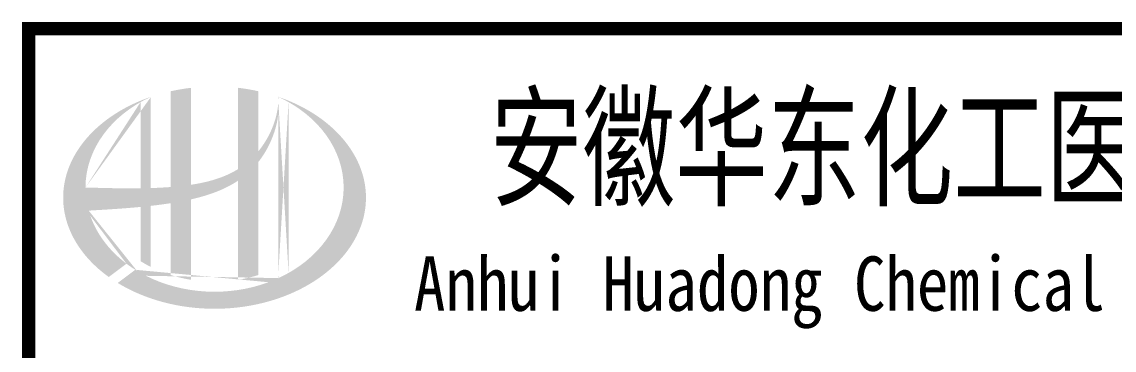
# Model space of a CAD drawing. Extents: x 5279878 to 5976284, y -275259 to -27697.
# Drawn here: x 5924408 to 5930035, y -246174 to -244485 of the extents above; entities that cross this region are included whole.
import ezdxf
from ezdxf.enums import TextEntityAlignment as Align

# ---------------------------------------------------------------- set-up
doc = ezdxf.new("R2010")
doc.units = 0
doc.header["$LTSCALE"] = 1000
doc.header["$MEASUREMENT"] = 0
doc.layers.get('0').update_dxf_attribs({"linetype": 'CONTINUOUS'})
doc.styles.add('ECEC_TQ_S', font='')
doc.styles.get('ECEC_TQ_S').set_extended_font_data('SimSun')

msp = doc.modelspace()

# ---------------------------------------------------------------- hatches: boundary and pattern name
h = msp.add_hatch(color=256)
edge = h.paths.add_edge_path()
edge.add_spline(control_points=[(5925279.6, -245398.2), (5925285.8, -245396.8), (5925291.8, -245395.4), (5925340.9, -245383.5), (5925383.5, -245370.5), (5925458.5, -245339.4), (5925491.5, -245322.4), (5925522.3, -245301.8)], knot_values=[61.629012, 61.629012, 61.629012, 61.629012, 63.330431, 63.330431, 75.353634, 75.353634, 85.398649, 85.398649, 85.398649, 85.398649], degree=3, periodic=0)
edge.add_line((5925522.3, -245301.8), (5925522.3, -245812))
edge.add_spline(control_points=[(5925522.3, -245812), (5925539.5, -245809.3), (5925556.5, -245806), (5925591.2, -245797.9), (5925608.9, -245793.1), (5925626.3, -245787.6)], knot_values=[4.908456, 4.908456, 4.908456, 4.908456, 4.992821, 4.992821, 5.083034, 5.083034, 5.083034, 5.083034], degree=3, periodic=0)
edge.add_line((5925626.3, -245787.6), (5925626.3, -245206.2))
edge.add_spline(control_points=[(5925626.3, -245206.2), (5925635, -245195.2), (5925643.2, -245183.9), (5925669.3, -245144.2), (5925684.9, -245114.3), (5925714.2, -245041.5), (5925725.4, -244997.7), (5925730.1, -244952.4), (5925730.2, -244951.1), (5925730.3, -244949.8)], knot_values=[97.991744, 97.991744, 97.991744, 97.991744, 101.64219, 101.64219, 110.337975, 110.337975, 121.934322, 121.934322, 122.270691, 122.270691, 122.270691, 122.270691], degree=3, periodic=0)
edge.add_line((5925730.3, -244949.8), (5925730.3, -244879.4))
edge.add_spline(control_points=[(5925730.3, -244879.4), (5925730.2, -244887.1), (5925729.9, -244894.7), (5925729.3, -244902.4)], knot_values=[126.194075, 126.194075, 126.194075, 126.194075, 128.396762, 128.396762, 128.396762, 128.396762], degree=3, periodic=0)
edge.add_spline(control_points=[(5925729.3, -244902.4), (5925728.8, -244908.6), (5925728.2, -244914.8), (5925727.4, -244921.1)], knot_values=[124.417049, 124.417049, 124.417049, 124.417049, 126.194075, 126.194075, 126.194075, 126.194075], degree=3, periodic=0)
edge.add_spline(control_points=[(5925727.4, -244921.1), (5925726.3, -244930.2), (5925724.8, -244939.3), (5925723, -244948.4)], knot_values=[121.80529, 121.80529, 121.80529, 121.80529, 124.417049, 124.417049, 124.417049, 124.417049], degree=3, periodic=0)
edge.add_spline(control_points=[(5925723, -244948.4), (5925720.7, -244960.6), (5925717.7, -244972.7), (5925714.2, -244984.7)], knot_values=[118.31574, 118.31574, 118.31574, 118.31574, 121.80529, 121.80529, 121.80529, 121.80529], degree=3, periodic=0)
edge.add_spline(control_points=[(5925714.2, -244984.7), (5925710.7, -244996.8), (5925706.7, -245008.8), (5925702.1, -245020.7)], knot_values=[114.795988, 114.795988, 114.795988, 114.795988, 118.31574, 118.31574, 118.31574, 118.31574], degree=3, periodic=0)
edge.add_spline(control_points=[(5925702.1, -245020.7), (5925697.7, -245032.4), (5925692.7, -245043.9), (5925687.2, -245055.3)], knot_values=[111.329641, 111.329641, 111.329641, 111.329641, 114.795988, 114.795988, 114.795988, 114.795988], degree=3, periodic=0)
edge.add_spline(control_points=[(5925687.2, -245055.3), (5925681.7, -245066.8), (5925675.7, -245078.2), (5925669.2, -245089.2)], knot_values=[107.79529, 107.79529, 107.79529, 107.79529, 111.329641, 111.329641, 111.329641, 111.329641], degree=3, periodic=0)
edge.add_spline(control_points=[(5925669.2, -245089.2), (5925662.9, -245100.1), (5925656.2, -245110.6), (5925649.1, -245120.9)], knot_values=[104.343579, 104.343579, 104.343579, 104.343579, 107.79529, 107.79529, 107.79529, 107.79529], degree=3, periodic=0)
edge.add_spline(control_points=[(5925649.1, -245120.9), (5925641.9, -245131.3), (5925634.3, -245141.3), (5925626.3, -245151)], knot_values=[100.8507, 100.8507, 100.8507, 100.8507, 104.343579, 104.343579, 104.343579, 104.343579], degree=3, periodic=0)
edge.add_line((5925626.3, -245151), (5925626.3, -244841.7))
edge.add_spline(control_points=[(5925626.3, -244841.7), (5925592.3, -244834.2), (5925557.5, -244828.3), (5925522.3, -244824.2)], knot_values=[4.423999, 4.423999, 4.423999, 4.423999, 4.558741, 4.558741, 4.558741, 4.558741], degree=3, periodic=0)
edge.add_line((5925522.3, -244824.2), (5925522.3, -245242.3))
edge.add_spline(control_points=[(5925522.3, -245242.3), (5925450.4, -245286.9), (5925366.2, -245310.1), (5925279.6, -245323.1)], knot_values=[63.246215, 63.246215, 63.246215, 63.246215, 87.689124, 87.689124, 87.689124, 87.689124], degree=3, periodic=0)
edge.add_line((5925279.6, -245323.1), (5925279.6, -244824.2))
edge.add_spline(control_points=[(5925279.6, -244824.2), (5925244.5, -244828.3), (5925209.7, -244834.2), (5925175.6, -244841.7)], knot_values=[4.866038, 4.866038, 4.866038, 4.866038, 5.000777, 5.000777, 5.000777, 5.000777], degree=3, periodic=0)
edge.add_line((5925175.6, -244841.7), (5925175.6, -245334.6))
edge.add_spline(control_points=[(5925175.6, -245334.6), (5925174, -245334.7), (5925139, -245337.3), (5925104.4, -245339.1), (5925071.6, -245340.1)], knot_values=[43.657356, 43.657356, 43.657356, 43.657356, 44.134253, 53.497092, 53.497092, 53.497092, 53.497092], degree=3, periodic=0)
edge.add_line((5925071.6, -245340.1), (5925071.6, -244871))
edge.add_spline(control_points=[(5925071.6, -244871), (5925054.6, -244876.8), (5925037.9, -244883.1), (5925021.4, -244889.9)], knot_values=[5.14157, 5.14157, 5.14157, 5.14157, 5.212921, 5.212921, 5.212921, 5.212921], degree=3, periodic=0)
edge.add_spline(control_points=[(5925021.4, -244889.9), (5925014.5, -244892.7), (5925007.7, -244895.6), (5924975.5, -244909.8), (5924950.9, -244922), (5924927.4, -244935.2)], knot_values=[5.212921, 5.212921, 5.212921, 5.212921, 5.24296, 5.24296, 5.355623, 5.355623, 5.355623, 5.355623], degree=3, periodic=0)
edge.add_spline(control_points=[(5924927.4, -244935.2), (5924912.6, -244943.6), (5924898.1, -244952.3), (5924884.1, -244961.4)], knot_values=[5.355623, 5.355623, 5.355623, 5.355623, 5.426974, 5.426974, 5.426974, 5.426974], degree=3, periodic=0)
edge.add_spline(control_points=[(5924884.1, -244961.4), (5924876.7, -244966.3), (5924869.4, -244971.2), (5924855.9, -244980.7), (5924849.7, -244985.2), (5924843.6, -244989.8)], knot_values=[5.426974, 5.426974, 5.426974, 5.426974, 5.464765, 5.464765, 5.498325, 5.498325, 5.498325, 5.498325], degree=3, periodic=0)
edge.add_spline(control_points=[(5924843.6, -244989.8), (5924817.5, -245009.4), (5924793.4, -245030.2), (5924771.5, -245052.2)], knot_values=[5.498325, 5.498325, 5.498325, 5.498325, 5.641027, 5.641027, 5.641027, 5.641027], degree=3, periodic=0)
edge.add_spline(control_points=[(5924771.5, -245052.2), (5924764.6, -245059.2), (5924757.8, -245066.3), (5924737.3, -245088.9), (5924724.5, -245104.7), (5924712.7, -245120.9)], knot_values=[5.641027, 5.641027, 5.641027, 5.641027, 5.686569, 5.686569, 5.783729, 5.783729, 5.783729, 5.783729], degree=3, periodic=0)
edge.add_spline(control_points=[(5924712.7, -245120.9), (5924697.6, -245141.7), (5924684.2, -245163.1), (5924671.1, -245188.1), (5924669.5, -245191.2), (5924667.9, -245194.4)], knot_values=[5.783729, 5.783729, 5.783729, 5.783729, 5.908374, 5.908374, 5.92643, 5.92643, 5.92643, 5.92643], degree=3, periodic=0)
edge.add_spline(control_points=[(5924667.9, -245194.4), (5924655.5, -245219.5), (5924645.4, -245245.2), (5924637.9, -245271.1)], knot_values=[5.92643, 5.92643, 5.92643, 5.92643, 6.069132, 6.069132, 6.069132, 6.069132], degree=3, periodic=0)
edge.add_spline(control_points=[(5924637.9, -245271.1), (5924634.7, -245282.2), (5924631.9, -245293.4), (5924626.6, -245319.5), (5924624.3, -245334.6), (5924622.9, -245349.6)], knot_values=[6.069132, 6.069132, 6.069132, 6.069132, 6.130179, 6.130179, 6.211834, 6.211834, 6.211834, 6.211834], degree=3, periodic=0)
edge.add_spline(control_points=[(5924622.9, -245349.6), (5924621.6, -245362.8), (5924621, -245376), (5924621, -245389.2)], knot_values=[6.211834, 6.211834, 6.211834, 6.211834, 6.283185, 6.283185, 6.283185, 6.283185], degree=3, periodic=0)
edge.add_spline(control_points=[(5924621, -245389.2), (5924621, -245398.5), (5924621.3, -245407.9), (5924621.9, -245417.2)], knot_values=[6.283185, 6.283185, 6.283185, 6.283185, 6.333655, 6.333655, 6.333655, 6.333655], degree=3, periodic=0)
edge.add_spline(control_points=[(5924621.9, -245417.2), (5924623.2, -245435.8), (5924625.7, -245454.4), (5924629.5, -245473)], knot_values=[6.333655, 6.333655, 6.333655, 6.333655, 6.434594, 6.434594, 6.434594, 6.434594], degree=3, periodic=0)
edge.add_spline(control_points=[(5924629.5, -245473), (5924629.7, -245474.2), (5924630, -245475.4), (5924633.9, -245493.9), (5924638.7, -245511.1), (5924644.5, -245528.1)], knot_values=[6.434594, 6.434594, 6.434594, 6.434594, 6.441278, 6.441278, 6.535532, 6.535532, 6.535532, 6.535532], degree=3, periodic=0)
edge.add_spline(control_points=[(5924644.5, -245528.1), (5924650.8, -245546.3), (5924658.3, -245564.4), (5924667, -245582.2)], knot_values=[6.535532, 6.535532, 6.535532, 6.535532, 6.636471, 6.636471, 6.636471, 6.636471], degree=3, periodic=0)
edge.add_spline(control_points=[(5924667, -245582.2), (5924669.2, -245586.6), (5924671.5, -245591.1), (5924680.9, -245608.7), (5924688.6, -245621.8), (5924696.9, -245634.6)], knot_values=[6.636471, 6.636471, 6.636471, 6.636471, 6.661894, 6.661894, 6.73741, 6.73741, 6.73741, 6.73741], degree=3, periodic=0)
edge.add_spline(control_points=[(5924696.9, -245634.6), (5924708.1, -245651.8), (5924720.5, -245668.6), (5924734, -245685)], knot_values=[6.73741, 6.73741, 6.73741, 6.73741, 6.838349, 6.838349, 6.838349, 6.838349], degree=3, periodic=0)
edge.add_spline(control_points=[(5924734, -245685), (5924739.9, -245692.1), (5924746.1, -245699.2), (5924760.6, -245715.1), (5924769.1, -245724), (5924778, -245732.6)], knot_values=[6.838349, 6.838349, 6.838349, 6.838349, 6.88251, 6.88251, 6.939288, 6.939288, 6.939288, 6.939288], degree=3, periodic=0)
edge.add_spline(control_points=[(5924778, -245732.6), (5924793.8, -245748), (5924810.7, -245762.8), (5924828.6, -245777)], knot_values=[6.939288, 6.939288, 6.939288, 6.939288, 7.040227, 7.040227, 7.040227, 7.040227], degree=3, periodic=0)
edge.add_spline(control_points=[(5924828.6, -245777), (5924837.5, -245784.1), (5924846.7, -245791.1), (5924856.1, -245797.8)], knot_values=[7.040227, 7.040227, 7.040227, 7.040227, 7.090696, 7.090696, 7.090696, 7.090696], degree=3, periodic=0)
edge.add_line((5924856.1, -245797.8), (5924947.3, -245729.5))
edge.add_ellipse((5925401, -245337.2), major_axis=(665, 0), ratio=0.806676, start_angle=192.819, end_angle=226.9853, ccw=False)
edge.add_spline(control_points=[(5924752.5, -245456.2), (5924776.6, -245454.7), (5924800.6, -245453.3), (5924889.3, -245447.8), (5924954.1, -245443.5), (5925019.6, -245437.1)], knot_values=[11.398263, 11.398263, 11.398263, 11.398263, 18.40729, 18.40729, 37.18094, 37.18094, 37.18094, 37.18094], degree=3, periodic=0)
edge.add_line((5925019.6, -245437.1), (5925019.6, -245716.2))
edge.add_spline(control_points=[(5925019.6, -245716.2), (5925023.2, -245718.4), (5925026.8, -245720.6), (5925043.7, -245730.8), (5925057.5, -245738.4), (5925071.6, -245745.6)], knot_values=[4.049945, 4.049945, 4.049945, 4.049945, 4.072021, 4.072021, 4.153257, 4.153257, 4.153257, 4.153257], degree=3, periodic=0)
edge.add_line((5925071.6, -245745.6), (5925071.6, -245431.7))
edge.add_spline(control_points=[(5925071.6, -245431.7), (5925103.8, -245428), (5925136.2, -245423.8), (5925171.1, -245418.4), (5925173.4, -245418), (5925175.6, -245417.7)], knot_values=[42.135009, 42.135009, 42.135009, 42.135009, 51.307228, 51.307228, 51.948574, 51.948574, 51.948574, 51.948574], degree=3, periodic=0)
edge.add_line((5925175.6, -245417.7), (5925175.6, -245787.6))
edge.add_spline(control_points=[(5925175.6, -245787.6), (5925209.3, -245798.2), (5925244.1, -245806.4), (5925279.6, -245812)], knot_values=[4.34174, 4.34174, 4.34174, 4.34174, 4.516316, 4.516316, 4.516316, 4.516316], degree=3, periodic=0)
edge.add_line((5925279.6, -245812), (5925279.6, -245398.2))
edge = h.paths.add_edge_path(flags=16)
edge.add_ellipse((5925401, -245337.2), major_axis=(665, 0), ratio=0.806676, start_angle=124.9875, end_angle=179.999, ccw=False)
edge.add_line((5925019.6, -244897.7), (5925019.6, -245341.3))
edge.add_spline(control_points=[(5925019.6, -245341.3), (5924924.3, -245342.6), (5924830.3, -245339.6), (5924735.9, -245337.2)], knot_values=[11.27373, 11.27373, 11.27373, 11.27373, 38.687513, 38.687513, 38.687513, 38.687513], degree=3, periodic=0)
edge = h.paths.add_edge_path()
edge.add_spline(control_points=[(5924902.1, -245828.3), (5924933.2, -245847.3), (5924966.3, -245864.6), (5925051, -245901.8), (5925104.2, -245919.7), (5925215, -245946.2), (5925272.4, -245955), (5925388.6, -245962.7), (5925447.2, -245961.8), (5925562.8, -245950.3), (5925619.7, -245939.8), (5925728.7, -245909.7), (5925780.8, -245890.2), (5925877.8, -245843.3), (5925922.5, -245816), (5926002.5, -245755), (5926037.7, -245721.5), (5926097, -245650), (5926121.1, -245612.1), (5926157.5, -245534), (5926169.8, -245493.8), (5926182.3, -245412.6), (5926182.6, -245371.6), (5926171.1, -245290.1), (5926159.3, -245249.6), (5926123.7, -245170.9), (5926099.9, -245132.7), (5926041.1, -245060.5), (5926006.1, -245026.6), (5925926.3, -244964.9), (5925881.5, -244937.2), (5925800.3, -244897.4), (5925766, -244883.2), (5925730.3, -244871)], knot_values=[0.886421, 0.886421, 0.886421, 0.886421, 1.040557, 1.040557, 1.261172, 1.261172, 1.481788, 1.481788, 1.702404, 1.702404, 1.92302, 1.92302, 2.143636, 2.143636, 2.364252, 2.364252, 2.584868, 2.584868, 2.805484, 2.805484, 3.026099, 3.026099, 3.246715, 3.246715, 3.46852, 3.46852, 3.690325, 3.690325, 3.91213, 3.91213, 4.133935, 4.133935, 4.283209, 4.283209, 4.283209, 4.283209], degree=3, periodic=0)
edge.add_line((5925730.3, -244871), (5925730.3, -244871))
edge.add_spline(control_points=[(5925730.3, -244871.1), (5925730.3, -244873.9), (5925730.3, -244876.6), (5925730.3, -244879.4)], knot_values=[128.396762, 128.396762, 128.396762, 128.396762, 129.192193, 129.192193, 129.192193, 129.192193], degree=3, periodic=0)
edge.add_line((5925730.3, -244879.4), (5925730.3, -245803.3))
edge.add_ellipse((5925401, -245337.2), major_axis=(665, 0), ratio=0.806676, start_angle=232.1054, end_angle=299.6833, ccw=False)
edge.add_line((5924992.5, -245760.6), (5924902.1, -245828.3))
edge = h.paths.add_edge_path(flags=16)
edge.add_ellipse((5925401, -245337.2), major_axis=(665, 0), ratio=0.806676, start_angle=304.9875, end_angle=415.0121, ccw=False)
edge.add_line((5925782.3, -245776.7), (5925782.3, -244897.7))
h = msp.add_hatch(color=256)
edge = h.paths.add_edge_path()
edge.add_spline(control_points=[(5925279.6, -245398.2), (5925285.8, -245396.8), (5925291.8, -245395.4), (5925340.9, -245383.5), (5925383.5, -245370.5), (5925458.5, -245339.4), (5925491.5, -245322.4), (5925522.3, -245301.8)], knot_values=[61.629012, 61.629012, 61.629012, 61.629012, 63.330431, 63.330431, 75.353634, 75.353634, 85.398649, 85.398649, 85.398649, 85.398649], degree=3, periodic=0)
edge.add_line((5925522.3, -245301.8), (5925522.3, -245812))
edge.add_spline(control_points=[(5925522.3, -245812), (5925539.5, -245809.3), (5925556.5, -245806), (5925591.2, -245797.9), (5925608.9, -245793.1), (5925626.3, -245787.6)], knot_values=[4.908456, 4.908456, 4.908456, 4.908456, 4.992821, 4.992821, 5.083034, 5.083034, 5.083034, 5.083034], degree=3, periodic=0)
edge.add_line((5925626.3, -245787.6), (5925626.3, -245206.2))
edge.add_spline(control_points=[(5925626.3, -245206.2), (5925635, -245195.2), (5925643.2, -245183.9), (5925669.3, -245144.2), (5925684.9, -245114.3), (5925714.2, -245041.5), (5925725.4, -244997.7), (5925730.1, -244952.4), (5925730.2, -244951.1), (5925730.3, -244949.8)], knot_values=[97.991744, 97.991744, 97.991744, 97.991744, 101.64219, 101.64219, 110.337975, 110.337975, 121.934322, 121.934322, 122.270691, 122.270691, 122.270691, 122.270691], degree=3, periodic=0)
edge.add_line((5925730.3, -244949.8), (5925730.3, -244879.4))
edge.add_spline(control_points=[(5925730.3, -244879.4), (5925730.2, -244887.1), (5925729.9, -244894.7), (5925729.3, -244902.4)], knot_values=[126.194075, 126.194075, 126.194075, 126.194075, 128.396762, 128.396762, 128.396762, 128.396762], degree=3, periodic=0)
edge.add_spline(control_points=[(5925729.3, -244902.4), (5925728.8, -244908.6), (5925728.2, -244914.8), (5925727.4, -244921.1)], knot_values=[124.417049, 124.417049, 124.417049, 124.417049, 126.194075, 126.194075, 126.194075, 126.194075], degree=3, periodic=0)
edge.add_spline(control_points=[(5925727.4, -244921.1), (5925726.3, -244930.2), (5925724.8, -244939.3), (5925723, -244948.4)], knot_values=[121.80529, 121.80529, 121.80529, 121.80529, 124.417049, 124.417049, 124.417049, 124.417049], degree=3, periodic=0)
edge.add_spline(control_points=[(5925723, -244948.4), (5925720.7, -244960.6), (5925717.7, -244972.7), (5925714.2, -244984.7)], knot_values=[118.31574, 118.31574, 118.31574, 118.31574, 121.80529, 121.80529, 121.80529, 121.80529], degree=3, periodic=0)
edge.add_spline(control_points=[(5925714.2, -244984.7), (5925710.7, -244996.8), (5925706.7, -245008.8), (5925702.1, -245020.7)], knot_values=[114.795988, 114.795988, 114.795988, 114.795988, 118.31574, 118.31574, 118.31574, 118.31574], degree=3, periodic=0)
edge.add_spline(control_points=[(5925702.1, -245020.7), (5925697.7, -245032.4), (5925692.7, -245043.9), (5925687.2, -245055.3)], knot_values=[111.329641, 111.329641, 111.329641, 111.329641, 114.795988, 114.795988, 114.795988, 114.795988], degree=3, periodic=0)
edge.add_spline(control_points=[(5925687.2, -245055.3), (5925681.7, -245066.8), (5925675.7, -245078.2), (5925669.2, -245089.2)], knot_values=[107.79529, 107.79529, 107.79529, 107.79529, 111.329641, 111.329641, 111.329641, 111.329641], degree=3, periodic=0)
edge.add_spline(control_points=[(5925669.2, -245089.2), (5925662.9, -245100.1), (5925656.2, -245110.6), (5925649.1, -245120.9)], knot_values=[104.343579, 104.343579, 104.343579, 104.343579, 107.79529, 107.79529, 107.79529, 107.79529], degree=3, periodic=0)
edge.add_spline(control_points=[(5925649.1, -245120.9), (5925641.9, -245131.3), (5925634.3, -245141.3), (5925626.3, -245151)], knot_values=[100.8507, 100.8507, 100.8507, 100.8507, 104.343579, 104.343579, 104.343579, 104.343579], degree=3, periodic=0)
edge.add_line((5925626.3, -245151), (5925626.3, -244841.7))
edge.add_spline(control_points=[(5925626.3, -244841.7), (5925592.3, -244834.2), (5925557.5, -244828.3), (5925522.3, -244824.2)], knot_values=[4.423999, 4.423999, 4.423999, 4.423999, 4.558741, 4.558741, 4.558741, 4.558741], degree=3, periodic=0)
edge.add_line((5925522.3, -244824.2), (5925522.3, -245242.3))
edge.add_spline(control_points=[(5925522.3, -245242.3), (5925450.4, -245286.9), (5925366.2, -245310.1), (5925279.6, -245323.1)], knot_values=[63.246215, 63.246215, 63.246215, 63.246215, 87.689124, 87.689124, 87.689124, 87.689124], degree=3, periodic=0)
edge.add_line((5925279.6, -245323.1), (5925279.6, -244824.2))
edge.add_spline(control_points=[(5925279.6, -244824.2), (5925244.5, -244828.3), (5925209.7, -244834.2), (5925175.6, -244841.7)], knot_values=[4.866038, 4.866038, 4.866038, 4.866038, 5.000777, 5.000777, 5.000777, 5.000777], degree=3, periodic=0)
edge.add_line((5925175.6, -244841.7), (5925175.6, -245334.6))
edge.add_spline(control_points=[(5925175.6, -245334.6), (5925174, -245334.7), (5925139, -245337.3), (5925104.4, -245339.1), (5925071.6, -245340.1)], knot_values=[43.657356, 43.657356, 43.657356, 43.657356, 44.134253, 53.497092, 53.497092, 53.497092, 53.497092], degree=3, periodic=0)
edge.add_line((5925071.6, -245340.1), (5925071.6, -244871))
edge.add_spline(control_points=[(5925071.6, -244871), (5925054.6, -244876.8), (5925037.9, -244883.1), (5925021.4, -244889.9)], knot_values=[5.14157, 5.14157, 5.14157, 5.14157, 5.212921, 5.212921, 5.212921, 5.212921], degree=3, periodic=0)
edge.add_spline(control_points=[(5925021.4, -244889.9), (5925014.5, -244892.7), (5925007.7, -244895.6), (5924975.5, -244909.8), (5924950.9, -244922), (5924927.4, -244935.2)], knot_values=[5.212921, 5.212921, 5.212921, 5.212921, 5.24296, 5.24296, 5.355623, 5.355623, 5.355623, 5.355623], degree=3, periodic=0)
edge.add_spline(control_points=[(5924927.4, -244935.2), (5924912.6, -244943.6), (5924898.1, -244952.3), (5924884.1, -244961.4)], knot_values=[5.355623, 5.355623, 5.355623, 5.355623, 5.426974, 5.426974, 5.426974, 5.426974], degree=3, periodic=0)
edge.add_spline(control_points=[(5924884.1, -244961.4), (5924876.7, -244966.3), (5924869.4, -244971.2), (5924855.9, -244980.7), (5924849.7, -244985.2), (5924843.6, -244989.8)], knot_values=[5.426974, 5.426974, 5.426974, 5.426974, 5.464765, 5.464765, 5.498325, 5.498325, 5.498325, 5.498325], degree=3, periodic=0)
edge.add_spline(control_points=[(5924843.6, -244989.8), (5924817.5, -245009.4), (5924793.4, -245030.2), (5924771.5, -245052.2)], knot_values=[5.498325, 5.498325, 5.498325, 5.498325, 5.641027, 5.641027, 5.641027, 5.641027], degree=3, periodic=0)
edge.add_spline(control_points=[(5924771.5, -245052.2), (5924764.6, -245059.2), (5924757.8, -245066.3), (5924737.3, -245088.9), (5924724.5, -245104.7), (5924712.7, -245120.9)], knot_values=[5.641027, 5.641027, 5.641027, 5.641027, 5.686569, 5.686569, 5.783729, 5.783729, 5.783729, 5.783729], degree=3, periodic=0)
edge.add_spline(control_points=[(5924712.7, -245120.9), (5924697.6, -245141.7), (5924684.2, -245163.1), (5924671.1, -245188.1), (5924669.5, -245191.2), (5924667.9, -245194.4)], knot_values=[5.783729, 5.783729, 5.783729, 5.783729, 5.908374, 5.908374, 5.92643, 5.92643, 5.92643, 5.92643], degree=3, periodic=0)
edge.add_spline(control_points=[(5924667.9, -245194.4), (5924655.5, -245219.5), (5924645.4, -245245.2), (5924637.9, -245271.1)], knot_values=[5.92643, 5.92643, 5.92643, 5.92643, 6.069132, 6.069132, 6.069132, 6.069132], degree=3, periodic=0)
edge.add_spline(control_points=[(5924637.9, -245271.1), (5924634.7, -245282.2), (5924631.9, -245293.4), (5924626.6, -245319.5), (5924624.3, -245334.6), (5924622.9, -245349.6)], knot_values=[6.069132, 6.069132, 6.069132, 6.069132, 6.130179, 6.130179, 6.211834, 6.211834, 6.211834, 6.211834], degree=3, periodic=0)
edge.add_spline(control_points=[(5924622.9, -245349.6), (5924621.6, -245362.8), (5924621, -245376), (5924621, -245389.2)], knot_values=[6.211834, 6.211834, 6.211834, 6.211834, 6.283185, 6.283185, 6.283185, 6.283185], degree=3, periodic=0)
edge.add_spline(control_points=[(5924621, -245389.2), (5924621, -245398.5), (5924621.3, -245407.9), (5924621.9, -245417.2)], knot_values=[6.283185, 6.283185, 6.283185, 6.283185, 6.333655, 6.333655, 6.333655, 6.333655], degree=3, periodic=0)
edge.add_spline(control_points=[(5924621.9, -245417.2), (5924623.2, -245435.8), (5924625.7, -245454.4), (5924629.5, -245473)], knot_values=[6.333655, 6.333655, 6.333655, 6.333655, 6.434594, 6.434594, 6.434594, 6.434594], degree=3, periodic=0)
edge.add_spline(control_points=[(5924629.5, -245473), (5924629.7, -245474.2), (5924630, -245475.4), (5924633.9, -245493.9), (5924638.7, -245511.1), (5924644.5, -245528.1)], knot_values=[6.434594, 6.434594, 6.434594, 6.434594, 6.441278, 6.441278, 6.535532, 6.535532, 6.535532, 6.535532], degree=3, periodic=0)
edge.add_spline(control_points=[(5924644.5, -245528.1), (5924650.8, -245546.3), (5924658.3, -245564.4), (5924667, -245582.2)], knot_values=[6.535532, 6.535532, 6.535532, 6.535532, 6.636471, 6.636471, 6.636471, 6.636471], degree=3, periodic=0)
edge.add_spline(control_points=[(5924667, -245582.2), (5924669.2, -245586.6), (5924671.5, -245591.1), (5924680.9, -245608.7), (5924688.6, -245621.8), (5924696.9, -245634.6)], knot_values=[6.636471, 6.636471, 6.636471, 6.636471, 6.661894, 6.661894, 6.73741, 6.73741, 6.73741, 6.73741], degree=3, periodic=0)
edge.add_spline(control_points=[(5924696.9, -245634.6), (5924708.1, -245651.8), (5924720.5, -245668.6), (5924734, -245685)], knot_values=[6.73741, 6.73741, 6.73741, 6.73741, 6.838349, 6.838349, 6.838349, 6.838349], degree=3, periodic=0)
edge.add_spline(control_points=[(5924734, -245685), (5924739.9, -245692.1), (5924746.1, -245699.2), (5924760.6, -245715.1), (5924769.1, -245724), (5924778, -245732.6)], knot_values=[6.838349, 6.838349, 6.838349, 6.838349, 6.88251, 6.88251, 6.939288, 6.939288, 6.939288, 6.939288], degree=3, periodic=0)
edge.add_spline(control_points=[(5924778, -245732.6), (5924793.8, -245748), (5924810.7, -245762.8), (5924828.6, -245777)], knot_values=[6.939288, 6.939288, 6.939288, 6.939288, 7.040227, 7.040227, 7.040227, 7.040227], degree=3, periodic=0)
edge.add_spline(control_points=[(5924828.6, -245777), (5924837.5, -245784.1), (5924846.7, -245791.1), (5924856.1, -245797.8)], knot_values=[7.040227, 7.040227, 7.040227, 7.040227, 7.090696, 7.090696, 7.090696, 7.090696], degree=3, periodic=0)
edge.add_line((5924856.1, -245797.8), (5924947.3, -245729.5))
edge.add_ellipse((5925401, -245337.2), major_axis=(665, 0), ratio=0.806676, start_angle=192.819, end_angle=226.9853, ccw=False)
edge.add_spline(control_points=[(5924752.5, -245456.2), (5924776.6, -245454.7), (5924800.6, -245453.3), (5924889.3, -245447.8), (5924954.1, -245443.5), (5925019.6, -245437.1)], knot_values=[11.398263, 11.398263, 11.398263, 11.398263, 18.40729, 18.40729, 37.18094, 37.18094, 37.18094, 37.18094], degree=3, periodic=0)
edge.add_line((5925019.6, -245437.1), (5925019.6, -245716.2))
edge.add_spline(control_points=[(5925019.6, -245716.2), (5925023.2, -245718.4), (5925026.8, -245720.6), (5925043.7, -245730.8), (5925057.5, -245738.4), (5925071.6, -245745.6)], knot_values=[4.049945, 4.049945, 4.049945, 4.049945, 4.072021, 4.072021, 4.153257, 4.153257, 4.153257, 4.153257], degree=3, periodic=0)
edge.add_line((5925071.6, -245745.6), (5925071.6, -245431.7))
edge.add_spline(control_points=[(5925071.6, -245431.7), (5925103.8, -245428), (5925136.2, -245423.8), (5925171.1, -245418.4), (5925173.4, -245418), (5925175.6, -245417.7)], knot_values=[42.135009, 42.135009, 42.135009, 42.135009, 51.307228, 51.307228, 51.948574, 51.948574, 51.948574, 51.948574], degree=3, periodic=0)
edge.add_line((5925175.6, -245417.7), (5925175.6, -245787.6))
edge.add_spline(control_points=[(5925175.6, -245787.6), (5925209.3, -245798.2), (5925244.1, -245806.4), (5925279.6, -245812)], knot_values=[4.34174, 4.34174, 4.34174, 4.34174, 4.516316, 4.516316, 4.516316, 4.516316], degree=3, periodic=0)
edge.add_line((5925279.6, -245812), (5925279.6, -245398.2))
edge = h.paths.add_edge_path(flags=16)
edge.add_ellipse((5925401, -245337.2), major_axis=(665, 0), ratio=0.806676, start_angle=124.9875, end_angle=179.999, ccw=False)
edge.add_line((5925019.6, -244897.7), (5925019.6, -245341.3))
edge.add_spline(control_points=[(5925019.6, -245341.3), (5924924.3, -245342.6), (5924830.3, -245339.6), (5924735.9, -245337.2)], knot_values=[11.27373, 11.27373, 11.27373, 11.27373, 38.687513, 38.687513, 38.687513, 38.687513], degree=3, periodic=0)
edge = h.paths.add_edge_path()
edge.add_spline(control_points=[(5924902.1, -245828.3), (5924933.2, -245847.3), (5924966.3, -245864.6), (5925051, -245901.8), (5925104.2, -245919.7), (5925215, -245946.2), (5925272.4, -245955), (5925388.6, -245962.7), (5925447.2, -245961.8), (5925562.8, -245950.3), (5925619.7, -245939.8), (5925728.7, -245909.7), (5925780.8, -245890.2), (5925877.8, -245843.3), (5925922.5, -245816), (5926002.5, -245755), (5926037.7, -245721.5), (5926097, -245650), (5926121.1, -245612.1), (5926157.5, -245534), (5926169.8, -245493.8), (5926182.3, -245412.6), (5926182.6, -245371.6), (5926171.1, -245290.1), (5926159.3, -245249.6), (5926123.7, -245170.9), (5926099.9, -245132.7), (5926041.1, -245060.5), (5926006.1, -245026.6), (5925926.3, -244964.9), (5925881.5, -244937.2), (5925800.3, -244897.4), (5925766, -244883.2), (5925730.3, -244871)], knot_values=[0.886421, 0.886421, 0.886421, 0.886421, 1.040557, 1.040557, 1.261172, 1.261172, 1.481788, 1.481788, 1.702404, 1.702404, 1.92302, 1.92302, 2.143636, 2.143636, 2.364252, 2.364252, 2.584868, 2.584868, 2.805484, 2.805484, 3.026099, 3.026099, 3.246715, 3.246715, 3.46852, 3.46852, 3.690325, 3.690325, 3.91213, 3.91213, 4.133935, 4.133935, 4.283209, 4.283209, 4.283209, 4.283209], degree=3, periodic=0)
edge.add_line((5925730.3, -244871), (5925730.3, -244871))
edge.add_spline(control_points=[(5925730.3, -244871.1), (5925730.3, -244873.9), (5925730.3, -244876.6), (5925730.3, -244879.4)], knot_values=[128.396762, 128.396762, 128.396762, 128.396762, 129.192193, 129.192193, 129.192193, 129.192193], degree=3, periodic=0)
edge.add_line((5925730.3, -244879.4), (5925730.3, -245803.3))
edge.add_ellipse((5925401, -245337.2), major_axis=(665, 0), ratio=0.806676, start_angle=232.1054, end_angle=299.6833, ccw=False)
edge.add_line((5924992.5, -245760.6), (5924902.1, -245828.3))
edge = h.paths.add_edge_path(flags=16)
edge.add_ellipse((5925401, -245337.2), major_axis=(665, 0), ratio=0.806676, start_angle=304.9875, end_angle=415.0121, ccw=False)
edge.add_line((5925782.3, -245776.7), (5925782.3, -244897.7))

# ---------------------------------------------------------------- linework, layer by layer
msp.add_lwpolyline([(5942443.1, -244519.8, 70, 70, 0), (5924443.1, -244519.8, 70, 70, 0), (5924443.1, -250519.8, 0, 0, 0)], format="xyseb")
at = {"const_width": 70}
msp.add_lwpolyline([(5924443.1, -244519.8), (5924443.1, -250519.8)], dxfattribs=at)

# ---------------------------------------------------------------- texts
at = {"style": 'ECEC_TQ_S'}
for s, height, width, p in [('安徽华东化工医药工程有限责任公司', 500, 0.7, (5930638, -245119.8)), ('安徽华东化工医药工程有限责任公司', 500, 0.7, (5930638, -245119.8)), ('Anhui Huadong Chemical & Medical Engineering Co.,Ltd', 280, 0.85, (5930638, -245869.8)), ('Anhui Huadong Chemical & Medical Engineering Co.,Ltd', 280, 0.85, (5930638, -245869.8))]:
    msp.add_text(s, height=height, dxfattribs=dict(at, width=width)).set_placement(p, align=Align.MIDDLE)

doc.saveas('drawing.dxf')
